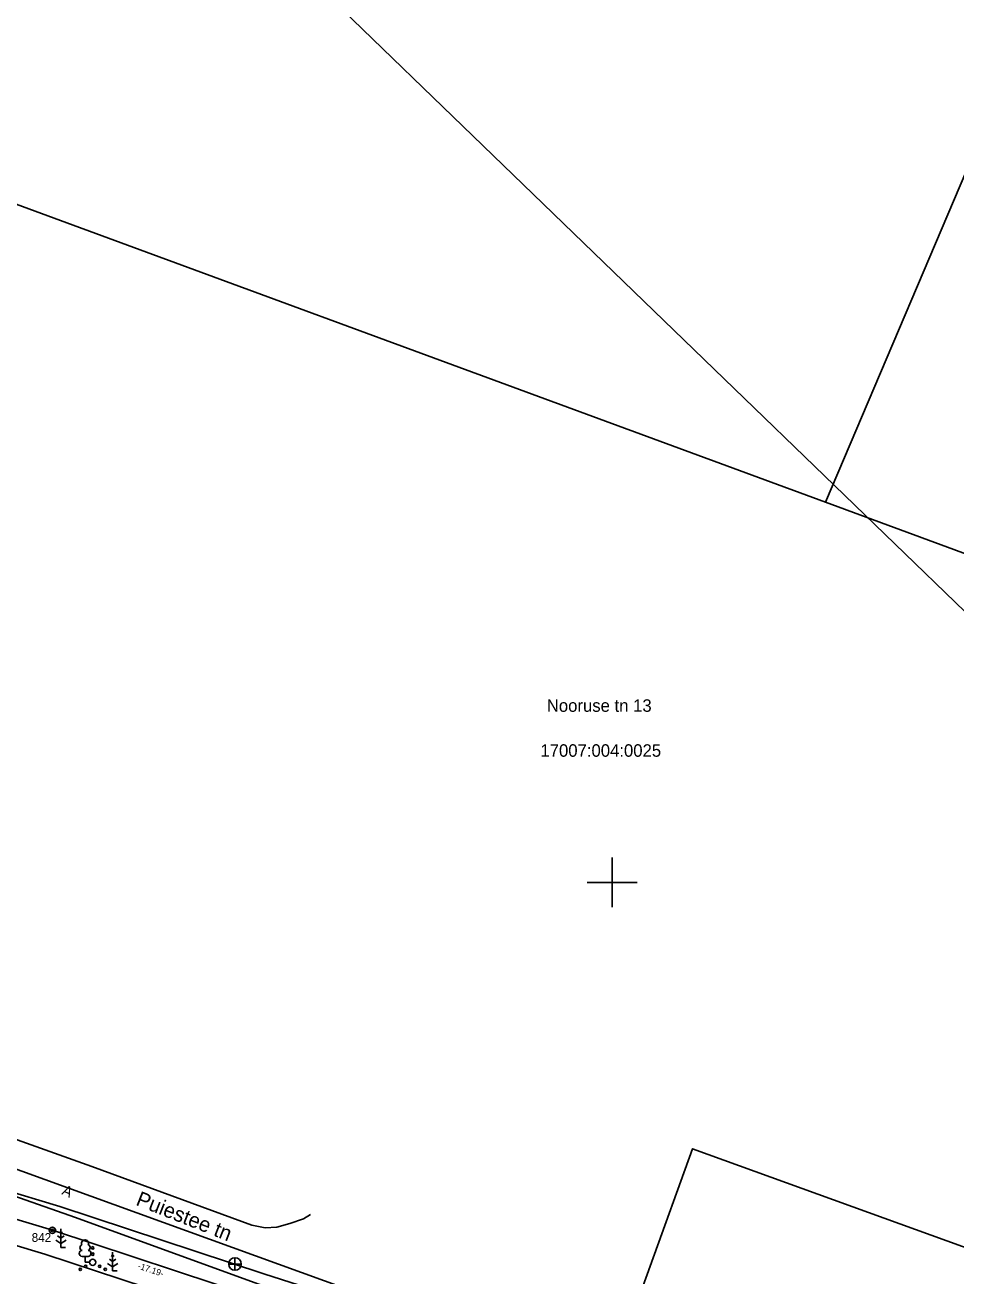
# Model space of a CAD drawing. Extents: x 640832 to 642788, y 6454661 to 6457700.
# Drawn here: x 641703 to 641777.5, y 6455518.5 to 6455618.7 of the extents above; entities that cross this region are included whole.
import ezdxf

# ---------------------------------------------------------------- set-up
doc = ezdxf.new("R2010")
doc.units = 0
for name, color, linetype in [('HALJASTUS', 7, 'Continuous'), ('JOONSIDE', 7, 'Continuous'), ('KASUTUSALA', 7, 'Continuous'), ('KKAEV', 7, 'Continuous'), ('MOOTKORG-EH2000', 7, 'Continuous'), ('MOOTNR', 7, 'Continuous'), ('MOOTPIIR', 7, 'Continuous'), ('PIIR', 7, 'Continuous'), ('PR_SIDE', 7, 'Continuous'), ('PUU', 7, 'Continuous'), ('SITRASS', 7, 'Continuous'), ('TEE', 7, 'Continuous'), ('VORK', 7, 'Continuous'), ('VORMISTUS', 7, 'Continuous')]:
    doc.layers.add(name, color=color, linetype=linetype)

msp = doc.modelspace()

# ---------------------------------------------------------------- linework, layer by layer
at = {"layer": 'HALJASTUS'}
for centre, radius in [((641708.39, 6455520.72), 0.1), ((641708.39, 6455519.57), 0.25), ((641708.39, 6455520.22), 0.1), ((641707.39, 6455519), 0.1), ((641707.82, 6455519.25), 0.1), ((641708.95, 6455519.25), 0.1), ((641709.39, 6455519), 0.1)]:
    msp.add_circle(centre, radius, dxfattribs=at)
at = {"layer": 'KASUTUSALA'}
msp.add_circle((641705.16, 6455522.13), 0.1, dxfattribs=at)
at = {"layer": 'KKAEV'}
for p, q in [((641719.78, 6455518.93), (641719.78, 6455519.93)), ((641719.28, 6455519.43), (641720.28, 6455519.43))]:
    msp.add_line(p, q, dxfattribs=at)
msp.add_circle((641719.78, 6455519.43), 0.5, dxfattribs=at)
at = {"layer": 'MOOTPIIR'}
for points in [[(641603.5, 6455619.54), (641611.41, 6455606.41), (641621.76, 6455588.7), (641628.02, 6455578.99), (641634.48, 6455568.62), (641639.67, 6455560.76), (641640.74, 6455559.29), (641640.58, 6455559.14), (641641.86, 6455557.75), (641642.83, 6455556.42), (641643, 6455556.51), (641647.44, 6455551.66), (641649.51, 6455549.22), (641652.32, 6455546.21), (641659.01, 6455539.76), (641667.29, 6455534.34), (641672.48, 6455530.93), (641675.09, 6455529.59), (641680.18, 6455527.57), (641690.23, 6455524.52), (641704.56, 6455520.22), (641720.87, 6455514.84)], [(641735.57, 6455514.32), (641722.1, 6455518.65), (641705.76, 6455524.03), (641691.39, 6455528.35), (641681.5, 6455531.35), (641676.74, 6455533.24), (641674.5, 6455534.39), (641669.48, 6455537.69), (641661.52, 6455542.9), (641655.18, 6455549.02), (641652.5, 6455551.88), (641650.44, 6455554.31), (641646.55, 6455558.55), (641649.2, 6455560.29), (641654.37, 6455562.76), (641659.35, 6455565.58), (641661.13, 6455568.08), (641664.44, 6455576.29), (641670.8, 6455592.33), (641673.71, 6455601.1), (641676.88, 6455609.07), (641680.9, 6455619.01)]]:
    msp.add_lwpolyline(points, dxfattribs=at)
at = {"layer": 'PIIR'}
for points in [[(641995.46, 6455716.76), (641924.53, 6455488.13), (641909.6, 6455493.46), (641903.4, 6455476.06), (641803.46, 6455511.64), (641821.16, 6455560.52), (641767.09, 6455580.44), (641823.46, 6455713.01), (641828.98, 6455724.56), (641851.64, 6455771.86), (641899.83, 6455755.4), (641896.22, 6455741.2), (641988.51, 6455718.47)], [(641717.09, 6455682.25), (641760.77, 6455664.4), (641784.68, 6455722.9), (641746.02, 6455738.69), (641761.44, 6455754.98), (641805.85, 6455737.46), (641814.93, 6455731.66), (641806.67, 6455721.12), (641823.46, 6455713.01), (641767.09, 6455580.44), (641686.12, 6455610.26)], [(641660.8, 6455541.98), (641686.12, 6455610.26), (641767.09, 6455580.44), (641821.16, 6455560.52), (641803.46, 6455511.64), (641756.44, 6455528.66), (641749.64, 6455509.86), (641691.33, 6455530.97)], [(641736.91, 6455384.88), (641700.5, 6455461.26), (641665.13, 6455522.89), (641683.62, 6455533.75), (641691.33, 6455530.97), (641749.64, 6455509.86), (641756.44, 6455528.66), (641803.46, 6455511.64), (641903.43, 6455476.03), (641919.05, 6455470.43), (641879.75, 6455346.68), (641861.55, 6455312.83), (641838.71, 6455290.68), (641836.93, 6455300.27), (641824.51, 6455322.02), (641822.23, 6455327.02), (641828.17, 6455329.77), (641808.99, 6455364.7), (641790.87, 6455357.51), (641759.05, 6455335.91)]]:
    msp.add_lwpolyline(points, close=True, dxfattribs=at)
at = {"layer": 'PR_SIDE'}
for radius in [0.25, 0.0221, 0.025, 0.0191, 0.0132, 0.0161, 0.0102, 0.0043, 0.00726]:
    msp.add_circle((641705.16, 6455522.13), radius, dxfattribs=at)
at = {"layer": 'PUU'}
for p, q in [((641705.84, 6455521.9), (641705.72, 6455521.98)), ((641705.84, 6455522.25), (641705.84, 6455520.75)), ((641705.97, 6455521.98), (641705.84, 6455521.9)), ((641705.42, 6455521.34), (641705.84, 6455521.06)), ((641705.84, 6455521.5), (641705.58, 6455521.68)), ((641706.11, 6455521.68), (641705.84, 6455521.5)), ((641705.84, 6455521.06), (641706.27, 6455521.34)), ((641706.2, 6455520.75), (641705.84, 6455520.75)), ((641708.02, 6455520.04), (641707.54, 6455520.04)), ((641707.77, 6455519.57), (641707.77, 6455520.04)), ((641709.98, 6455519.63), (641709.72, 6455519.81)), ((641709.98, 6455520.03), (641709.86, 6455520.11)), ((641709.98, 6455520.38), (641709.98, 6455518.88)), ((641710.11, 6455520.11), (641709.98, 6455520.03)), ((641710.25, 6455519.81), (641709.98, 6455519.63)), ((641708.16, 6455519.57), (641707.77, 6455519.57)), ((641709.56, 6455519.47), (641709.98, 6455519.19)), ((641709.98, 6455519.19), (641710.41, 6455519.47)), ((641710.34, 6455518.88), (641709.98, 6455518.88))]:
    msp.add_line(p, q, dxfattribs=at)
for centre, radius, start, end in [((641707.6, 6455520.74), 0.233, 109.0217, 253.1415), ((641707.77, 6455521.09), 0.277, 332.5799, 207.4201), ((641707.95, 6455520.74), 0.233, 286.8508, 70.9859), ((641707.54, 6455520.28), 0.238, 90.0016, 269.3953), ((641708.01, 6455520.28), 0.238, 270.6047, 89.9984)]:
    msp.add_arc(centre, radius, start, end, dxfattribs=at)
at = {"layer": 'SITRASS'}
msp.add_lwpolyline([(641721.48, 6455516.74), (641705.16, 6455522.13), (641690.81, 6455526.43), (641680.84, 6455529.46), (641675.91, 6455531.42), (641673.49, 6455532.66), (641668.38, 6455536.01), (641660.26, 6455541.33), (641653.75, 6455547.61), (641651, 6455550.55), (641648.94, 6455552.98), (641643.41, 6455559.02)], dxfattribs=at)
at = {"layer": 'TEE'}
for points in [[(641725.84, 6455523.39), (641725.28, 6455523.06), (641724.17, 6455522.67), (641723.14, 6455522.38), (641722.19, 6455522.33), (641721.13, 6455522.54), (641708.31, 6455527.25), (641693.78, 6455532.41), (641675.13, 6455539.08), (641665.54, 6455542.57), (641664.66, 6455543.03), (641663.73, 6455543.74), (641662.46, 6455545.22), (641662.03, 6455546.04), (641661.57, 6455547.17), (641661.6, 6455548.19), (641661.68, 6455549.19), (641663.58, 6455554.36)], [(641678.68, 6455521.12), (641671.01, 6455535.22), (641670.87, 6455536.36), (641682.82, 6455532.48), (641698, 6455526.31), (641707.01, 6455523.15), (641728.07, 6455515.49), (641738.65, 6455511.77), (641746.35, 6455509.26), (641757.45, 6455505.39), (641758.44, 6455504.91), (641758.28, 6455503.05), (641755.41, 6455501.18), (641753.73, 6455497.05)]]:
    msp.add_lwpolyline(points, dxfattribs=at)
at = {"layer": 'VORK'}
for p, q in [((641750, 6455552), (641750, 6455548)), ((641748, 6455550), (641752, 6455550))]:
    msp.add_line(p, q, dxfattribs=at)
at = {"layer": 'VORMISTUS'}
msp.add_lwpolyline([(641397.7, 6455740.02), (641497.44, 6455843.18), (641915.86, 6455438.64), (641816.12, 6455335.48)], close=True, dxfattribs=at)

# ---------------------------------------------------------------- texts
at = {"layer": 'JOONSIDE'}
msp.add_text('-17.19-', height=0.5, rotation=341.7537, dxfattribs=at).set_placement((641711.96, 6455519.07))
at = {"layer": 'MOOTKORG-EH2000'}
msp.add_text(' 49.50', height=0.1, dxfattribs=at).set_placement((641705.16, 6455522.08))
at = {"layer": 'MOOTNR'}
msp.add_text('189 ', height=0.1, dxfattribs=at).set_placement((641704.93, 6455522.08))
at = {"layer": 'PIIR'}
for s, p in [('Nooruse tn 13', (641744.76, 6455563.66)), ('17007:004:0025', (641744.25, 6455560.06))]:
    msp.add_text(s, height=1, dxfattribs=at).set_placement(p)
at = {"layer": 'PR_SIDE'}
msp.add_text('842 ', height=0.7, dxfattribs=at).set_placement((641703.5, 6455521.2))
at = {"layer": 'TEE'}
for s, height, rotation, p in [('A', 0.85, 336.3592, (641705.85, 6455525.03)), ('Puiestee tn', 1.2, 338.4418, (641711.77, 6455524.18))]:
    msp.add_text(s, height=height, rotation=rotation, dxfattribs=at).set_placement(p)

doc.saveas('drawing.dxf')
